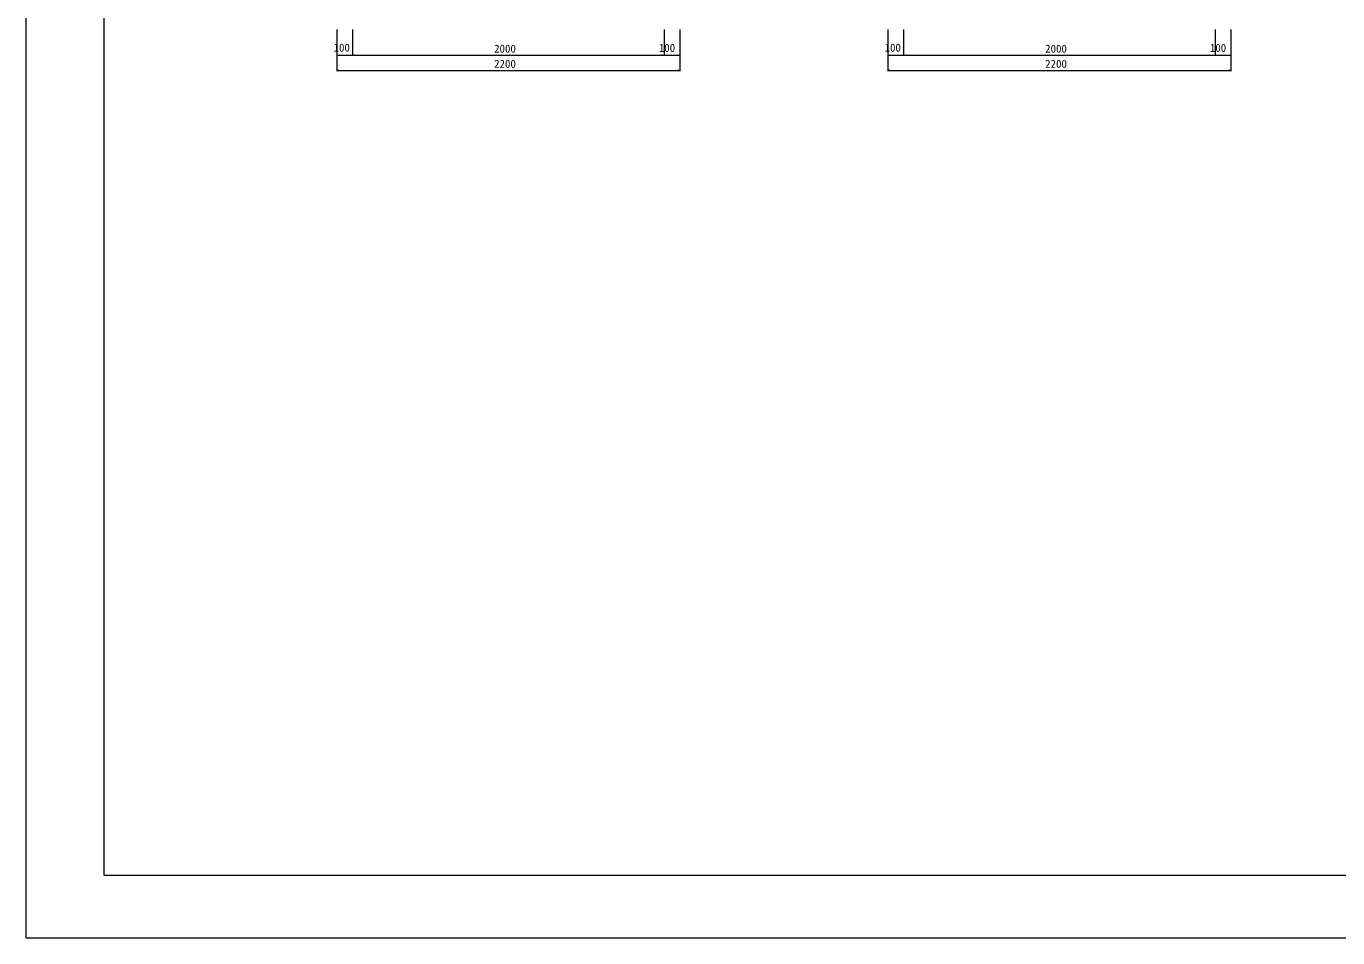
# Model space of a CAD drawing. Units: millimetres on the paper. Extents: x 0 to 841, y 0 to 594.
# Drawn here: x 0 to 420.5, y 0 to 292.2 of the extents above; entities that cross this region are included whole.
import ezdxf
from ezdxf.enums import TextEntityAlignment as Align

# ---------------------------------------------------------------- set-up
doc = ezdxf.new("R2010")
doc.units = ezdxf.units.MM
for name, color, linetype, lineweight in [('0_2', 7, 'Continuous', 9), ('D-STR-DIM（寸法）', 7, 'Continuous', 18), ('D-TTL(外枠）', 2, 'Continuous', 18), ('DEFPOINTS_3', 8, 'Continuous', 18)]:
    doc.layers.add(name, color=color, linetype=linetype, lineweight=lineweight)
doc.styles.add('ＭＳ ゴシック', font='')
doc.styles.get('ＭＳ ゴシック').set_extended_font_data('MS Gothic')

msp = doc.modelspace()

# ---------------------------------------------------------------- linework, layer by layer
at = {"layer": '0_2'}
for p, q in [((99.571, 282.879), (100.321, 283.004)), ((100.321, 282.754), (99.571, 282.879)), ((103.821, 283.004), (104.571, 282.879)), ((104.571, 282.879), (103.821, 282.754)), ((104.571, 282.879), (105.321, 283.004)), ((105.321, 282.754), (104.571, 282.879)), ((203.821, 283.004), (204.571, 282.879)), ((204.571, 282.879), (203.821, 282.754)), ((204.571, 282.879), (205.321, 283.004)), ((205.321, 282.754), (204.571, 282.879)), ((208.821, 283.004), (209.571, 282.879)), ((209.571, 282.879), (208.821, 282.754)), ((276.239, 282.879), (276.989, 283.004)), ((276.989, 282.754), (276.239, 282.879)), ((280.489, 283.004), (281.239, 282.879)), ((281.239, 282.879), (280.489, 282.754)), ((281.239, 282.879), (281.989, 283.004)), ((281.989, 282.754), (281.239, 282.879)), ((380.489, 283.004), (381.239, 282.879)), ((381.239, 282.879), (380.489, 282.754)), ((381.239, 282.879), (381.989, 283.004)), ((381.989, 282.754), (381.239, 282.879)), ((385.489, 283.004), (386.239, 282.879)), ((386.239, 282.879), (385.489, 282.754)), ((99.571, 278.026), (100.321, 278.151)), ((100.321, 277.901), (99.571, 278.026)), ((208.821, 278.151), (209.571, 278.026)), ((209.571, 278.026), (208.821, 277.901)), ((276.239, 278.026), (276.989, 278.151)), ((276.989, 277.901), (276.239, 278.026)), ((385.489, 278.151), (386.239, 278.026)), ((386.239, 278.026), (385.489, 277.901))]:
    msp.add_line(p, q, dxfattribs=at)
at = {"layer": '0_2', "color": 9, "lineweight": 18}
for p, q in [((99.571, 282.879), (99.671, 282.879)), ((104.571, 282.879), (104.471, 282.879)), ((104.571, 282.879), (104.671, 282.879)), ((204.571, 282.879), (204.471, 282.879)), ((204.571, 282.879), (204.671, 282.879)), ((209.571, 282.879), (209.471, 282.879)), ((276.239, 282.879), (276.339, 282.879)), ((281.239, 282.879), (281.139, 282.879)), ((281.239, 282.879), (281.339, 282.879)), ((381.239, 282.879), (381.139, 282.879)), ((381.239, 282.879), (381.339, 282.879)), ((386.239, 282.879), (386.139, 282.879)), ((99.571, 278.026), (99.671, 278.026)), ((209.571, 278.026), (209.471, 278.026)), ((276.239, 278.026), (276.339, 278.026)), ((386.239, 278.026), (386.139, 278.026))]:
    msp.add_line(p, q, dxfattribs=at)
at = {"layer": 'D-STR-DIM（寸法）'}
for p, q in [((99.571, 291.166), (99.571, 277.776)), ((104.571, 291.166), (104.571, 282.629)), ((204.571, 291.166), (204.571, 282.629)), ((209.571, 291.166), (209.571, 277.776)), ((276.239, 291.166), (276.239, 277.776)), ((281.239, 291.166), (281.239, 282.629)), ((381.239, 291.166), (381.239, 282.629)), ((386.239, 291.166), (386.239, 277.776)), ((99.671, 282.879), (104.471, 282.879)), ((104.671, 282.879), (204.471, 282.879)), ((204.671, 282.879), (209.471, 282.879)), ((276.339, 282.879), (281.139, 282.879)), ((281.339, 282.879), (381.139, 282.879)), ((381.339, 282.879), (386.139, 282.879)), ((99.671, 278.026), (209.471, 278.026)), ((276.339, 278.026), (386.139, 278.026))]:
    msp.add_line(p, q, dxfattribs=at)
at = {"layer": 'D-TTL(外枠）'}
for p, q in [((25, 20), (25, 574)), ((820, 20), (25, 20))]:
    msp.add_line(p, q, dxfattribs=at)
at = {"layer": 'DEFPOINTS_3'}
for q in [(0, 594), (840, 0)]:
    msp.add_line((0, 0), q, dxfattribs=at)

# ---------------------------------------------------------------- texts
at = {"layer": 'D-STR-DIM（寸法）', "style": 'ＭＳ ゴシック'}
for s, p in [('100', (98.527, 283.257)), ('2000', (150.005, 282.929)), ('100', (202.82, 283.174)), ('100', (275.194, 283.257)), ('2000', (326.673, 282.929)), ('100', (379.487, 283.174)), ('2200', (150.005, 278.076)), ('2200', (326.673, 278.076))]:
    msp.add_text(s, height=2.566, dxfattribs=at).set_placement(p, align=Align.BOTTOM_LEFT)

doc.saveas('drawing.dxf')
